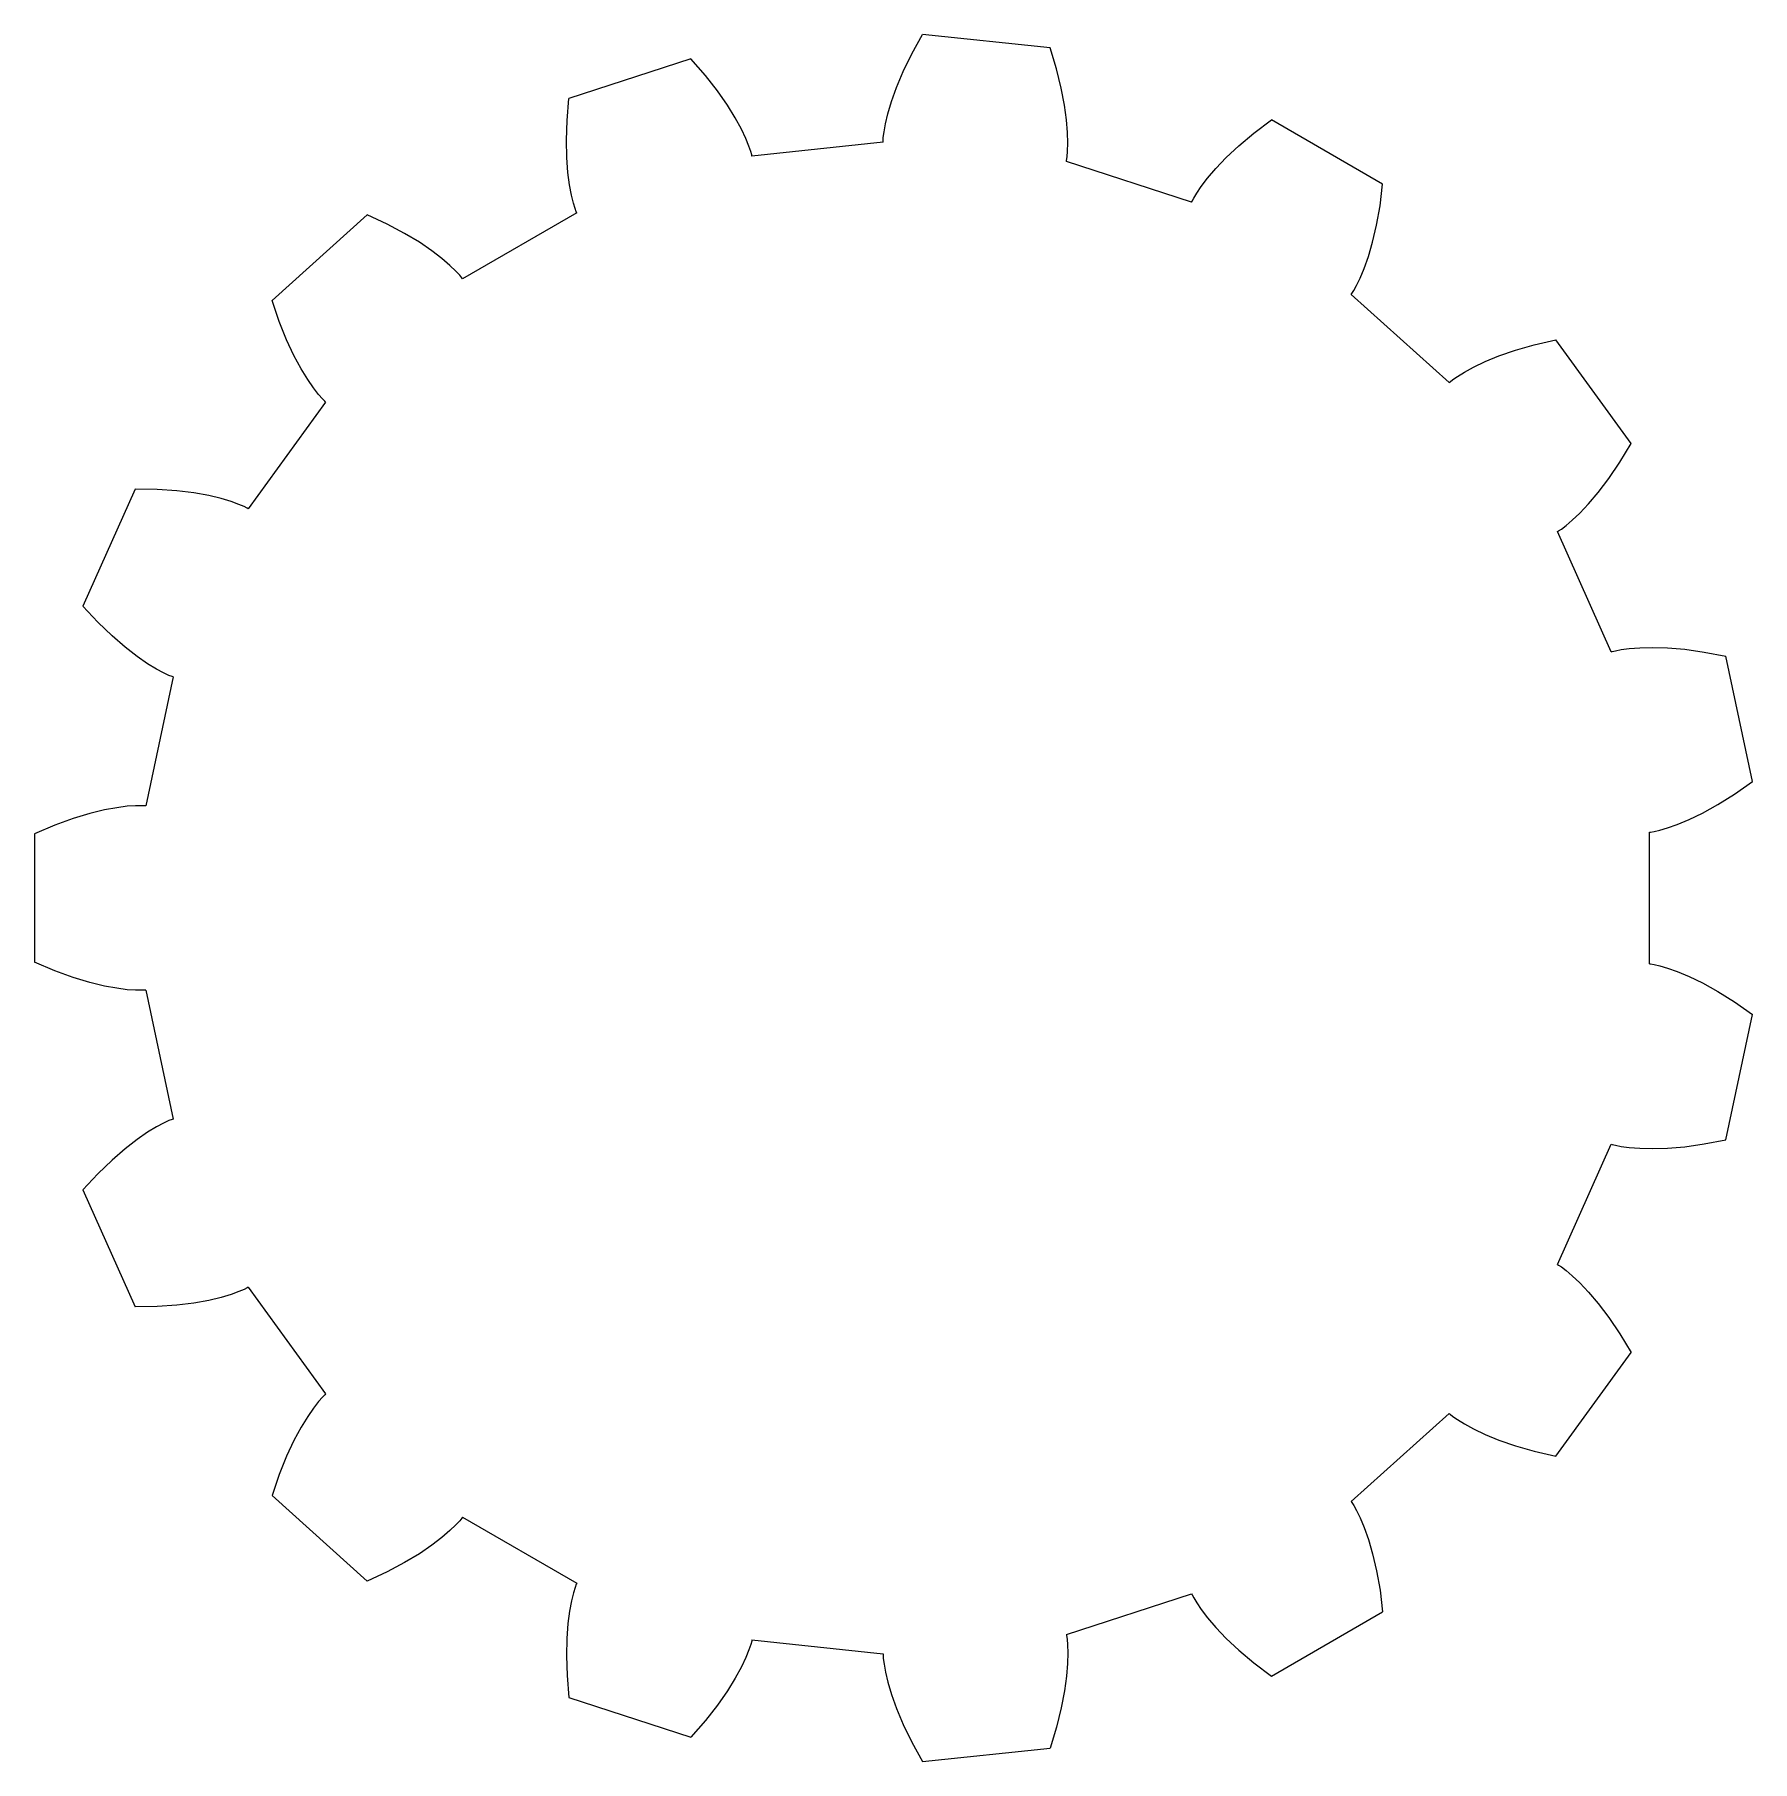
# Model space of a CAD drawing. Header units: metres. Extents: x -8 to 7.9, y -8 to 8.
import ezdxf

# ---------------------------------------------------------------- set-up
doc = ezdxf.new("R2010")
doc.units = ezdxf.units.M

msp = doc.modelspace()

# ---------------------------------------------------------------- linework, layer by layer
for p, q in [((0.145, 7.819), (0.244, 7.996)), ((0.244, 7.996), (0.244, 7.996)), ((1.424, 7.872), (0.244, 7.996)), ((1.484, 7.678), (1.424, 7.872)), ((1.424, 7.872), (1.424, 7.872)), ((-1.901, 7.771), (-3.03, 7.404)), ((-1.767, 7.618), (-1.901, 7.771)), ((-1.901, 7.771), (-1.901, 7.771)), ((0.065, 7.655), (0.145, 7.819)), ((1.528, 7.501), (1.484, 7.678)), ((-1.655, 7.474), (-1.767, 7.618)), ((0.003, 7.507), (0.065, 7.655)), ((-3.048, 7.201), (-3.03, 7.404)), ((-3.03, 7.404), (-3.03, 7.404)), ((-1.563, 7.342), (-1.655, 7.474)), ((-0.078, 7.263), (-0.044, 7.376)), ((-0.044, 7.376), (0.003, 7.507)), ((1.558, 7.343), (1.528, 7.501)), ((-3.054, 7.019), (-3.048, 7.201)), ((-1.49, 7.224), (-1.563, 7.342)), ((-1.434, 7.12), (-1.49, 7.224)), ((-0.1, 7.169), (-0.078, 7.263)), ((1.577, 7.205), (1.558, 7.343)), ((1.586, 7.088), (1.577, 7.205)), ((3.312, 7.084), (3.475, 7.206)), ((3.475, 7.206), (3.475, 7.206)), ((4.503, 6.612), (3.475, 7.206)), ((-1.393, 7.033), (-1.434, 7.12)), ((-0.122, 7.01), (-0.12, 7.042)), ((-0.12, 7.042), (-0.113, 7.095)), ((-0.113, 7.095), (-0.1, 7.169)), ((1.588, 6.991), (1.586, 7.088)), ((3.173, 6.967), (3.312, 7.084)), ((-3.051, 6.859), (-3.054, 7.019)), ((-1.364, 6.963), (-1.393, 7.033)), ((-1.347, 6.913), (-1.364, 6.963)), ((-1.338, 6.882), (-1.347, 6.913)), ((-1.336, 6.871), (-1.338, 6.882)), ((-0.122, 6.999), (-1.336, 6.871)), ((-0.122, 6.999), (-0.122, 7.01)), ((1.581, 6.863), (1.586, 6.916)), ((1.586, 6.916), (1.588, 6.991)), ((3.056, 6.857), (3.173, 6.967)), ((-3.04, 6.72), (-3.051, 6.859)), ((-3.025, 6.603), (-3.04, 6.72)), ((1.575, 6.821), (1.577, 6.831)), ((2.735, 6.444), (1.575, 6.821)), ((1.577, 6.831), (1.581, 6.863)), ((2.883, 6.666), (2.959, 6.756)), ((2.959, 6.756), (3.056, 6.857)), ((-3.007, 6.508), (-3.025, 6.603)), ((2.782, 6.528), (2.824, 6.59)), ((2.824, 6.59), (2.883, 6.666)), ((4.479, 6.41), (4.503, 6.612)), ((4.503, 6.612), (4.503, 6.612)), ((-2.989, 6.435), (-3.007, 6.508)), ((-2.973, 6.384), (-2.989, 6.435)), ((2.735, 6.444), (2.74, 6.453)), ((2.74, 6.453), (2.755, 6.482)), ((2.755, 6.482), (2.782, 6.528)), ((4.447, 6.231), (4.479, 6.41)), ((-4.897, 6.326), (-5.779, 5.532)), ((-4.713, 6.24), (-4.897, 6.326)), ((-4.897, 6.326), (-4.897, 6.326)), ((-4.552, 6.155), (-4.713, 6.24)), ((-2.958, 6.344), (-4.015, 5.734)), ((-2.962, 6.354), (-2.973, 6.384)), ((-2.958, 6.344), (-2.962, 6.354)), ((-4.414, 6.072), (-4.552, 6.155)), ((4.41, 6.075), (4.447, 6.231)), ((-4.299, 5.993), (-4.414, 6.072)), ((-4.206, 5.921), (-4.299, 5.993)), ((-4.133, 5.858), (-4.206, 5.921)), ((4.332, 5.83), (4.371, 5.941)), ((4.371, 5.941), (4.41, 6.075)), ((-4.079, 5.806), (-4.133, 5.858)), ((-4.042, 5.767), (-4.079, 5.806)), ((-4.022, 5.743), (-4.042, 5.767)), ((4.294, 5.741), (4.332, 5.83)), ((-4.015, 5.734), (-4.022, 5.743)), ((4.213, 5.59), (4.219, 5.599)), ((4.219, 5.599), (4.236, 5.626)), ((4.236, 5.626), (4.262, 5.673)), ((4.262, 5.673), (4.294, 5.741)), ((-5.713, 5.339), (-5.779, 5.532)), ((-5.779, 5.532), (-5.779, 5.532)), ((5.12, 4.774), (4.213, 5.59)), ((-5.645, 5.17), (-5.713, 5.339)), ((-5.577, 5.025), (-5.645, 5.17)), ((5.732, 5.074), (5.907, 5.124)), ((5.907, 5.124), (6.106, 5.169)), ((6.106, 5.169), (6.106, 5.169)), ((6.803, 4.209), (6.106, 5.169)), ((-5.511, 4.902), (-5.577, 5.025)), ((5.345, 4.917), (5.451, 4.968)), ((5.451, 4.968), (5.58, 5.021)), ((5.58, 5.021), (5.732, 5.074)), ((-5.449, 4.802), (-5.511, 4.902)), ((-5.394, 4.723), (-5.449, 4.802)), ((5.128, 4.781), (5.153, 4.801)), ((5.153, 4.801), (5.197, 4.831)), ((5.197, 4.831), (5.261, 4.871)), ((5.261, 4.871), (5.345, 4.917)), ((-5.348, 4.663), (-5.394, 4.723)), ((-5.313, 4.623), (-5.348, 4.663)), ((5.12, 4.774), (5.128, 4.781)), ((-5.283, 4.592), (-6, 3.605)), ((-5.291, 4.6), (-5.313, 4.623)), ((-5.283, 4.592), (-5.291, 4.6)), ((6.699, 4.035), (6.803, 4.209)), ((6.803, 4.209), (6.803, 4.209)), ((6.597, 3.884), (6.699, 4.035)), ((6.5, 3.756), (6.597, 3.884)), ((-7.047, 3.787), (-7.53, 2.703)), ((-6.843, 3.784), (-7.047, 3.787)), ((-7.047, 3.787), (-7.047, 3.787)), ((-6.662, 3.771), (-6.843, 3.784)), ((-6.502, 3.751), (-6.662, 3.771)), ((-6.365, 3.726), (-6.502, 3.751)), ((-6.251, 3.699), (-6.365, 3.726)), ((-6.158, 3.671), (-6.251, 3.699)), ((6.409, 3.649), (6.5, 3.756)), ((-6.088, 3.645), (-6.158, 3.671)), ((-6.038, 3.625), (-6.088, 3.645)), ((-6.01, 3.61), (-6.038, 3.625)), ((-6, 3.605), (-6.01, 3.61)), ((6.258, 3.498), (6.328, 3.564)), ((6.328, 3.564), (6.409, 3.649)), ((6.122, 3.394), (6.131, 3.399)), ((6.619, 2.279), (6.122, 3.394)), ((6.131, 3.399), (6.158, 3.417)), ((6.158, 3.417), (6.201, 3.449)), ((6.201, 3.449), (6.258, 3.498)), ((-7.391, 2.554), (-7.53, 2.703)), ((-7.53, 2.703), (-7.53, 2.703)), ((-7.26, 2.427), (-7.391, 2.554)), ((-7.138, 2.322), (-7.26, 2.427)), ((-7.028, 2.237), (-7.138, 2.322)), ((6.619, 2.279), (6.629, 2.282)), ((6.629, 2.282), (6.66, 2.29)), ((6.66, 2.29), (6.713, 2.3)), ((6.713, 2.3), (6.787, 2.31)), ((6.787, 2.31), (6.883, 2.318)), ((6.883, 2.318), (7.001, 2.321)), ((7.001, 2.321), (7.14, 2.317)), ((7.14, 2.317), (7.3, 2.304)), ((7.3, 2.304), (7.481, 2.278)), ((7.481, 2.278), (7.68, 2.239)), ((7.68, 2.239), (7.68, 2.239)), ((7.927, 1.078), (7.68, 2.239)), ((-6.931, 2.17), (-7.028, 2.237)), ((-6.849, 2.12), (-6.931, 2.17)), ((-6.783, 2.085), (-6.849, 2.12)), ((-6.734, 2.062), (-6.783, 2.085)), ((-6.694, 2.047), (-6.948, 0.853)), ((-6.704, 2.05), (-6.734, 2.062)), ((-6.694, 2.047), (-6.704, 2.05)), ((7.606, 0.865), (7.761, 0.961)), ((7.761, 0.961), (7.927, 1.078)), ((7.927, 1.078), (7.927, 1.078)), ((-7.33, 0.815), (-7.466, 0.782)), ((-7.215, 0.836), (-7.33, 0.815)), ((-7.119, 0.849), (-7.215, 0.836)), ((-7.044, 0.854), (-7.119, 0.849)), ((-6.991, 0.855), (-7.044, 0.854)), ((-6.959, 0.854), (-6.991, 0.855)), ((-6.948, 0.853), (-6.959, 0.854)), ((7.465, 0.787), (7.606, 0.865)), ((-7.791, 0.673), (-7.978, 0.593)), ((-7.62, 0.736), (-7.791, 0.673)), ((-7.466, 0.782), (-7.62, 0.736)), ((7.068, 0.629), (7.14, 0.65)), ((7.14, 0.65), (7.231, 0.682)), ((7.231, 0.682), (7.34, 0.727)), ((7.34, 0.727), (7.465, 0.787)), ((-7.978, 0.593), (-7.978, 0.593)), ((-7.978, 0.593), (-7.978, -0.593)), ((6.973, 0.61), (6.984, 0.611)), ((6.973, -0.61), (6.973, 0.61)), ((6.984, 0.611), (7.016, 0.617)), ((7.016, 0.617), (7.068, 0.629)), ((-7.791, -0.673), (-7.978, -0.593)), ((-7.978, -0.593), (-7.978, -0.593)), ((6.973, -0.61), (6.984, -0.611)), ((6.984, -0.611), (7.016, -0.617)), ((7.016, -0.617), (7.068, -0.629)), ((7.068, -0.629), (7.14, -0.65)), ((-7.62, -0.736), (-7.791, -0.673)), ((-7.466, -0.782), (-7.62, -0.736)), ((-7.33, -0.815), (-7.466, -0.782)), ((7.14, -0.65), (7.231, -0.682)), ((7.231, -0.682), (7.34, -0.727)), ((7.34, -0.727), (7.465, -0.787)), ((7.465, -0.787), (7.606, -0.865)), ((-7.215, -0.836), (-7.33, -0.815)), ((-7.119, -0.849), (-7.215, -0.836)), ((-7.044, -0.854), (-7.119, -0.849)), ((-6.991, -0.855), (-7.044, -0.854)), ((-6.959, -0.854), (-6.991, -0.855)), ((-6.948, -0.853), (-6.959, -0.854)), ((-6.948, -0.853), (-6.694, -2.047)), ((7.606, -0.865), (7.761, -0.961)), ((7.68, -2.239), (7.927, -1.078)), ((7.761, -0.961), (7.927, -1.078)), ((7.927, -1.078), (7.927, -1.078)), ((-6.734, -2.062), (-6.783, -2.085)), ((-6.704, -2.05), (-6.734, -2.062)), ((-6.694, -2.047), (-6.704, -2.05)), ((-7.028, -2.237), (-7.138, -2.322)), ((-6.931, -2.17), (-7.028, -2.237)), ((-6.849, -2.12), (-6.931, -2.17)), ((-6.783, -2.085), (-6.849, -2.12)), ((-7.138, -2.322), (-7.26, -2.427)), ((6.122, -3.394), (6.619, -2.279)), ((6.619, -2.279), (6.629, -2.282)), ((6.629, -2.282), (6.66, -2.29)), ((6.66, -2.29), (6.713, -2.3)), ((6.713, -2.3), (6.787, -2.31)), ((6.787, -2.31), (6.883, -2.318)), ((6.883, -2.318), (7.001, -2.321)), ((7.001, -2.321), (7.14, -2.317)), ((7.14, -2.317), (7.3, -2.304)), ((7.3, -2.304), (7.481, -2.278)), ((7.481, -2.278), (7.68, -2.239)), ((7.68, -2.239), (7.68, -2.239)), ((-7.391, -2.554), (-7.53, -2.703)), ((-7.26, -2.427), (-7.391, -2.554)), ((-7.53, -2.703), (-7.53, -2.703)), ((-7.53, -2.703), (-7.047, -3.787)), ((6.122, -3.394), (6.131, -3.399)), ((6.131, -3.399), (6.158, -3.417)), ((6.158, -3.417), (6.201, -3.449)), ((6.201, -3.449), (6.258, -3.498)), ((6.258, -3.498), (6.328, -3.564)), ((-6.158, -3.671), (-6.251, -3.699)), ((-6.088, -3.645), (-6.158, -3.671)), ((-6.038, -3.625), (-6.088, -3.645)), ((-6.01, -3.61), (-6.038, -3.625)), ((-6, -3.605), (-6.01, -3.61)), ((-6, -3.605), (-5.283, -4.592)), ((6.328, -3.564), (6.409, -3.649)), ((6.409, -3.649), (6.5, -3.756)), ((-6.843, -3.784), (-7.047, -3.787)), ((-7.047, -3.787), (-7.047, -3.787)), ((-6.662, -3.771), (-6.843, -3.784)), ((-6.502, -3.751), (-6.662, -3.771)), ((-6.365, -3.726), (-6.502, -3.751)), ((-6.251, -3.699), (-6.365, -3.726)), ((6.5, -3.756), (6.597, -3.884)), ((6.597, -3.884), (6.699, -4.035)), ((6.699, -4.035), (6.803, -4.209)), ((6.106, -5.169), (6.803, -4.209)), ((6.803, -4.209), (6.803, -4.209)), ((-5.313, -4.623), (-5.348, -4.663)), ((-5.291, -4.6), (-5.313, -4.623)), ((-5.283, -4.592), (-5.291, -4.6)), ((-5.394, -4.723), (-5.449, -4.802)), ((-5.348, -4.663), (-5.394, -4.723)), ((4.213, -5.59), (5.12, -4.774)), ((5.12, -4.774), (5.128, -4.781)), ((5.128, -4.781), (5.153, -4.801)), ((-5.511, -4.902), (-5.577, -5.025)), ((-5.449, -4.802), (-5.511, -4.902)), ((5.153, -4.801), (5.197, -4.831)), ((5.197, -4.831), (5.261, -4.871)), ((5.261, -4.871), (5.345, -4.917)), ((5.345, -4.917), (5.451, -4.968)), ((-5.577, -5.025), (-5.645, -5.17)), ((5.451, -4.968), (5.58, -5.021)), ((5.58, -5.021), (5.732, -5.074)), ((5.732, -5.074), (5.907, -5.124)), ((-5.645, -5.17), (-5.713, -5.339)), ((5.907, -5.124), (6.106, -5.169)), ((6.106, -5.169), (6.106, -5.169)), ((-5.713, -5.339), (-5.779, -5.532)), ((-5.779, -5.532), (-5.779, -5.532)), ((-5.779, -5.532), (-4.897, -6.326)), ((4.213, -5.59), (4.219, -5.599)), ((-4.022, -5.743), (-4.042, -5.767)), ((-4.015, -5.734), (-4.022, -5.743)), ((-4.015, -5.734), (-2.958, -6.344)), ((4.219, -5.599), (4.236, -5.626)), ((4.236, -5.626), (4.262, -5.673)), ((4.262, -5.673), (4.294, -5.741)), ((4.294, -5.741), (4.332, -5.83)), ((-4.133, -5.858), (-4.206, -5.921)), ((-4.079, -5.806), (-4.133, -5.858)), ((-4.042, -5.767), (-4.079, -5.806)), ((4.332, -5.83), (4.371, -5.941)), ((-4.414, -6.072), (-4.552, -6.155)), ((-4.299, -5.993), (-4.414, -6.072)), ((-4.206, -5.921), (-4.299, -5.993)), ((4.371, -5.941), (4.41, -6.075)), ((4.41, -6.075), (4.447, -6.231)), ((-4.552, -6.155), (-4.713, -6.24)), ((4.447, -6.231), (4.479, -6.41)), ((-4.713, -6.24), (-4.897, -6.326)), ((-4.897, -6.326), (-4.897, -6.326)), ((-2.973, -6.384), (-2.989, -6.435)), ((-2.962, -6.354), (-2.973, -6.384)), ((-2.958, -6.344), (-2.962, -6.354)), ((-3.007, -6.508), (-3.025, -6.603)), ((-2.989, -6.435), (-3.007, -6.508)), ((1.575, -6.821), (2.735, -6.444)), ((2.735, -6.444), (2.74, -6.453)), ((2.74, -6.453), (2.755, -6.482)), ((2.755, -6.482), (2.782, -6.528)), ((2.782, -6.528), (2.824, -6.59)), ((4.479, -6.41), (4.503, -6.612)), ((-3.025, -6.603), (-3.04, -6.72)), ((2.824, -6.59), (2.883, -6.666)), ((2.883, -6.666), (2.959, -6.756)), ((3.475, -7.206), (4.503, -6.612)), ((4.503, -6.612), (4.503, -6.612)), ((-3.051, -6.859), (-3.054, -7.019)), ((-3.04, -6.72), (-3.051, -6.859)), ((-1.336, -6.871), (-1.338, -6.882)), ((-1.336, -6.871), (-0.122, -6.999)), ((1.575, -6.821), (1.577, -6.831)), ((1.577, -6.831), (1.581, -6.863)), ((1.581, -6.863), (1.586, -6.916)), ((2.959, -6.756), (3.056, -6.857)), ((3.056, -6.857), (3.173, -6.967)), ((-3.054, -7.019), (-3.048, -7.201)), ((-1.393, -7.033), (-1.434, -7.12)), ((-1.364, -6.963), (-1.393, -7.033)), ((-1.347, -6.913), (-1.364, -6.963)), ((-1.338, -6.882), (-1.347, -6.913)), ((-0.122, -6.999), (-0.122, -7.01)), ((-0.122, -7.01), (-0.12, -7.042)), ((1.586, -6.916), (1.588, -6.991)), ((1.588, -6.991), (1.586, -7.088)), ((3.173, -6.967), (3.312, -7.084)), ((-1.434, -7.12), (-1.49, -7.224)), ((-0.12, -7.042), (-0.113, -7.095)), ((-0.113, -7.095), (-0.1, -7.169)), ((-0.1, -7.169), (-0.078, -7.263)), ((1.586, -7.088), (1.577, -7.205)), ((3.312, -7.084), (3.475, -7.206)), ((-3.048, -7.201), (-3.03, -7.404)), ((-1.563, -7.342), (-1.655, -7.474)), ((-1.49, -7.224), (-1.563, -7.342)), ((-0.078, -7.263), (-0.044, -7.376)), ((1.558, -7.343), (1.528, -7.501)), ((1.577, -7.205), (1.558, -7.343)), ((3.475, -7.206), (3.475, -7.206)), ((-3.03, -7.404), (-3.03, -7.404)), ((-3.03, -7.404), (-1.901, -7.771)), ((-1.655, -7.474), (-1.767, -7.618)), ((-0.044, -7.376), (0.003, -7.507)), ((0.003, -7.507), (0.065, -7.655)), ((1.528, -7.501), (1.484, -7.678)), ((-1.767, -7.618), (-1.901, -7.771)), ((0.065, -7.655), (0.145, -7.819)), ((-1.901, -7.771), (-1.901, -7.771)), ((0.145, -7.819), (0.244, -7.996)), ((1.484, -7.678), (1.424, -7.872)), ((0.244, -7.996), (1.424, -7.872)), ((0.244, -7.996), (0.244, -7.996)), ((1.424, -7.872), (1.424, -7.872))]:
    msp.add_line(p, q)

doc.saveas('drawing.dxf')
